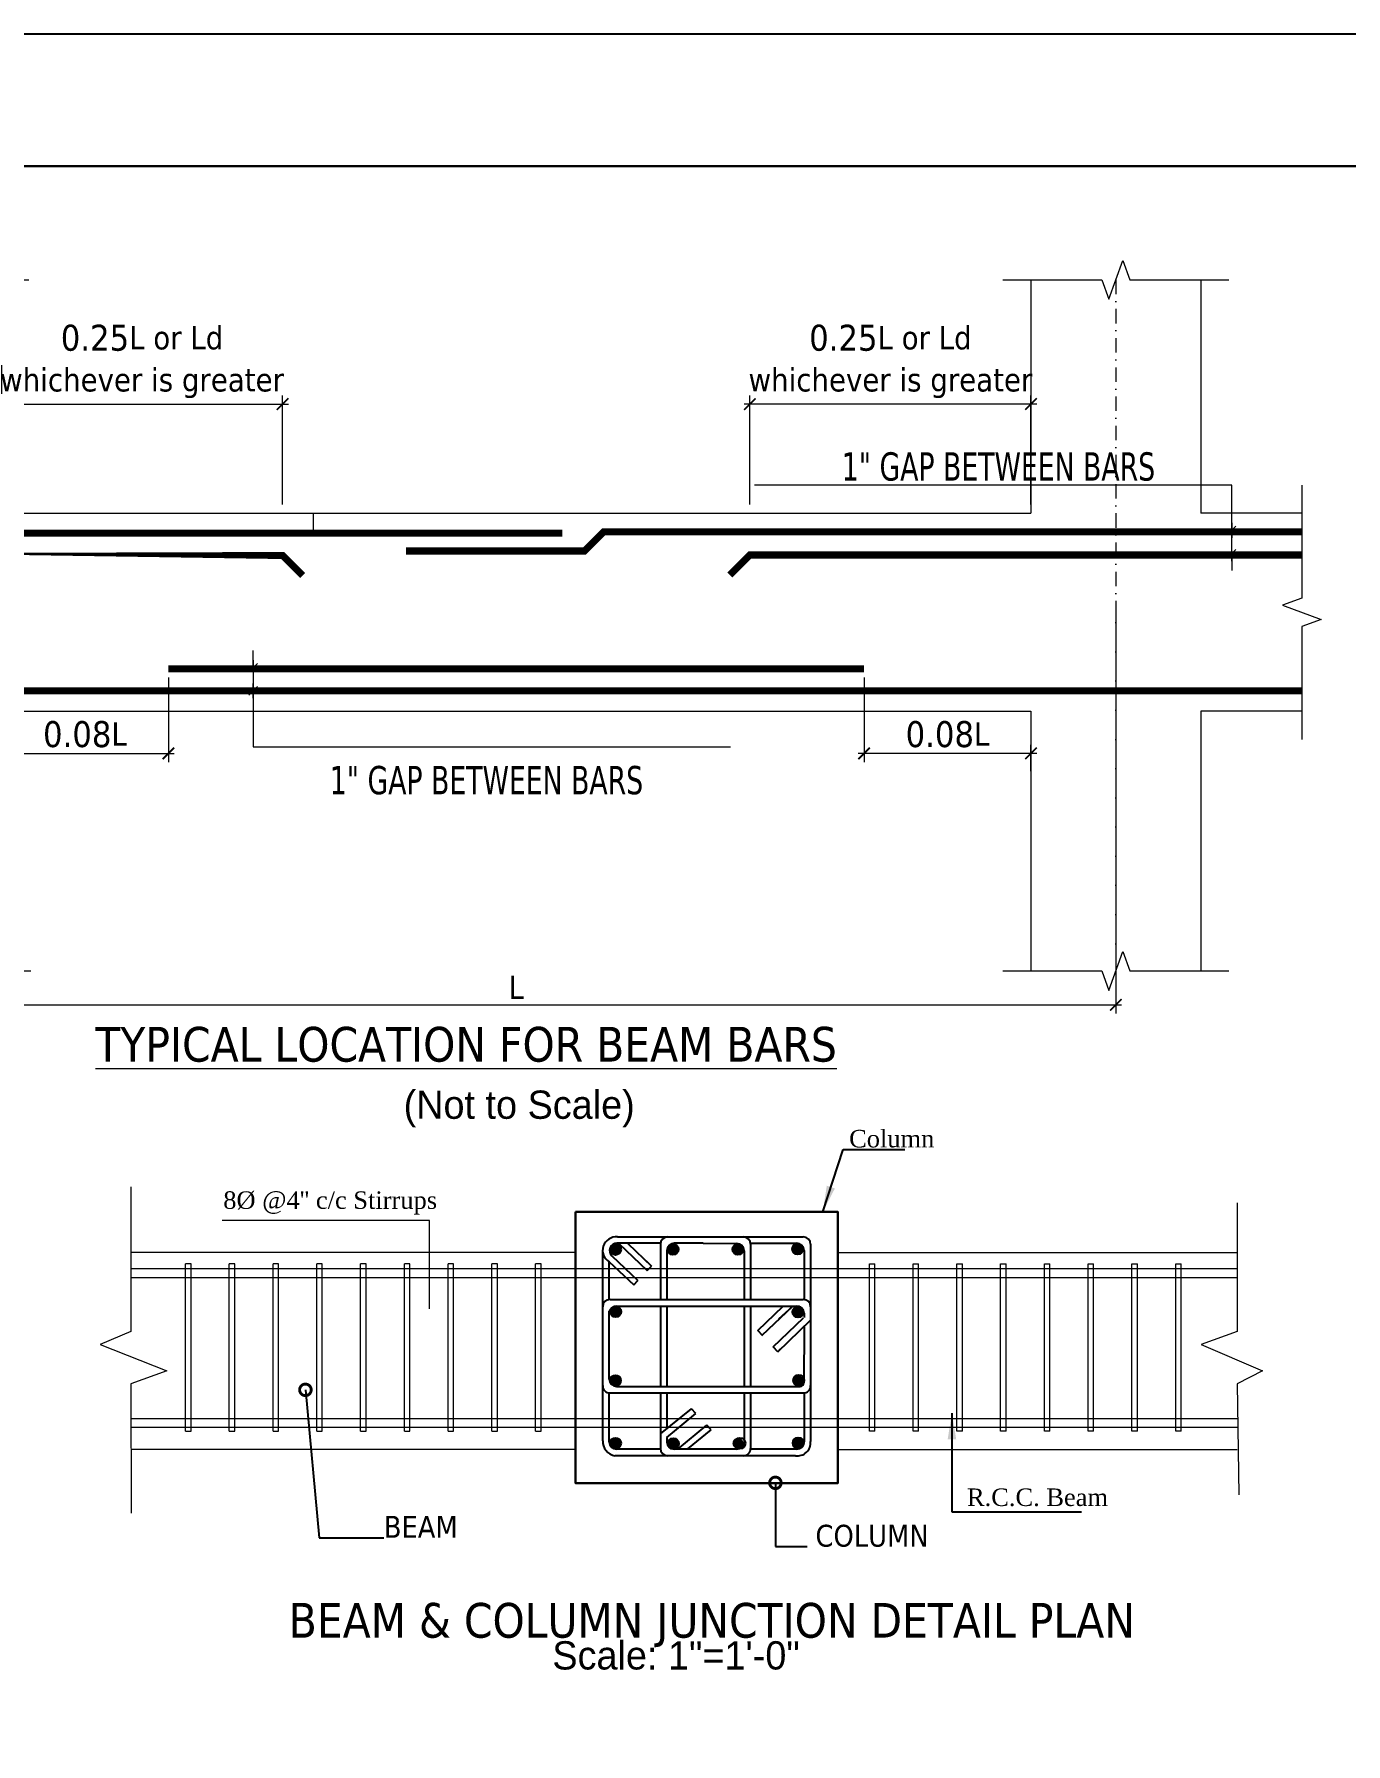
# Model space of a CAD drawing. Header units: inches. Extents: x 130993 to 274375, y -5108 to 103559.
# Drawn here: x 152876 to 153329, y 50892 to 51484 of the extents above; entities that cross this region are included whole.
import ezdxf

# ---------------------------------------------------------------- set-up
doc = ezdxf.new("R2010")
doc.units = ezdxf.units.IN
doc.header["$MEASUREMENT"] = 0
doc.header["$PDMODE"] = 2
doc.header["$PDSIZE"] = -3
doc.linetypes.add('DASHDOTX2', pattern=[2, 1, -0.5, 0, -0.5])
for name, color, linetype, lineweight in [('1', 7, 'Continuous', 25), ('ar', 84, 'Continuous', 9), ('basic', 44, 'Continuous', 5), ('CENTRE', 8, 'DASHDOTX2', 13), ('Column', 14, 'Continuous', 30), ('DIM', 5, 'Continuous', 9), ('DIMENSION', 142, 'Continuous', 20), ('FOUNDATION', 170, 'Continuous', 25), ('HATCH', 9, 'Continuous', 9), ('MS_bar', 7, 'Continuous', 40), ('TEXT', 181, 'Continuous', 13), ('TRENCH', 7, 'Continuous', 20), ('WALL2', 133, 'Continuous', 15)]:
    doc.layers.add(name, color=color, linetype=linetype, lineweight=lineweight)
doc.layers.add('ELEVATION', color=7, linetype='Continuous')
doc.layers.add('STIRRUPS', color=7, linetype='Continuous')
doc.styles.add('Arial', font='arial.ttf', dxfattribs={"width": 0.8, "height": 200})
doc.styles.add('arial12', font='arial.ttf')
doc.styles.add('CENTURY', font='GOTHIC.TTF')
doc.styles.add('DIM', font='dutch.ttf')
doc.styles.add('TAHOMA', font='tahoma.ttf', dxfattribs={"height": 9})
doc.styles.add('tt', font='comic.ttf', dxfattribs={"height": 6})
doc.dimstyles.new('1-4', dxfattribs={"dimscale": 0, "dimtxt": 8, "dimasz": 4, "dimexe": 3, "dimexo": 3, "dimgap": 2, "dimtad": 1, "dimdec": 0, "dimlfac": 0.5, "dimzin": 3, "dimdsep": 46, "dimlunit": 4, "dimtxsty": 'TAHOMA', "dimblk1": 'ARCHTICK', "dimblk2": 'ARCHTICK', "dimsah": 1, "dimcen": 0, "dimdle": 2, "dimclrd": 6, "dimclre": 6, "dimclrt": 7, "dimadec": 0, "dimazin": 0, "dimtfac": 0.3333333333333333, "dimtdec": 0, "dimtmove": 1, "dimatfit": 2, "dimfxl": 1, "dimtolj": 1, "dimtzin": 0, "dimlwd": -1, "dimlwe": -1, "dimarcsym": 0})
doc.dimstyles.new('1.5', dxfattribs={"dimscale": 0.1875, "dimtxt": 8, "dimasz": 8, "dimexe": 4, "dimexo": 4, "dimgap": 2, "dimtad": 1, "dimdec": 1, "dimzin": 3, "dimlunit": 4, "dimtxsty": 'CENTURY', "dimcen": 4, "dimclrd": 5, "dimclre": 5, "dimclrt": 7, "dimadec": 0, "dimazin": 0, "dimtfac": 1, "dimtdec": 1, "dimtix": 1, "dimtmove": 0, "dimatfit": 3, "dimfxl": 1, "dimfrac": 1, "dimlwd": 0, "dimlwe": 0, "dimarcsym": 0})
doc.dimstyles.new('ARROW', dxfattribs={"dimscale": 0, "dimtxt": 36, "dimasz": 8, "dimexe": 6, "dimexo": 12, "dimgap": 2.75, "dimtad": 1, "dimdec": 0, "dimzin": 3, "dimdsep": 46, "dimlunit": 4, "dimtxsty": 'arial12', "dimblk": 'DOTSMALL', "dimcen": 0.09375, "dimse1": 1, "dimse2": 1, "dimsd1": 1, "dimsd2": 1, "dimclrd": 1, "dimclre": 256, "dimclrt": 256, "dimadec": 0, "dimazin": 0, "dimtfac": 0.75, "dimtdec": 0, "dimtix": 1, "dimtmove": 0, "dimatfit": 3, "dimldrblk": 'DOTSMALL', "dimfxl": 1, "dimtolj": 1, "dimtzin": 0, "dimarcsym": 0})
doc.dimstyles.new('SITE', dxfattribs={"dimtxt": 15, "dimasz": 9, "dimexe": 8, "dimexo": 0, "dimgap": 1.5, "dimtad": 1, "dimdec": 4, "dimrnd": 1, "dimzin": 0, "dimdsep": 46, "dimlunit": 4, "dimtxsty": 'DIM', "dimcen": 0.0625, "dimclrd": 256, "dimclre": 256, "dimclrt": 256, "dimadec": 0, "dimazin": 0, "dimtfac": 0.01041666666666667, "dimtdec": 4, "dimtmove": 0, "dimatfit": 3, "dimfxl": 1, "dimfrac": 2, "dimtolj": 1, "dimtzin": 0, "dimarcsym": 0})

# ---------------------------------------------------------------- blocks, each defined once
blk = doc.blocks.new('_ArchTick')
at = {"color": 0, "linetype": 'ByBlock', "const_width": 0.15}
blk.add_lwpolyline([(-0.5, -0.5), (0.5, 0.5)], dxfattribs=at)
blk = doc.blocks.new('*D92')
at = {"layer": 'Defpoints', "color": 0, "ltscale": 0.5}
for p in [(55845.78858626593, 14462.31420780057), (55748.53110929831, 14424.5189515524), (55845.78858626593, 14424.5189515524)]:
    blk.add_point(p, dxfattribs=at)
at = {"layer": 'DIMENSION', "color": 6, "ltscale": 0.5}
for p, q in [((55746.53110929831, 14462.31420780057), (55847.78858626593, 14462.31420780057)), ((55748.53110929831, 14427.5189515524), (55748.53110929831, 14465.31420780057)), ((55845.78858626593, 14427.5189515524), (55845.78858626593, 14465.31420780057))]:
    blk.add_line(p, q, dxfattribs=at)
at = {"layer": 'DIMENSION', "color": 6, "ltscale": 0.5, "xscale": 4, "yscale": 4, "zscale": 4, "rotation": 180}
blk.add_blockref('_ArchTick', (55748.53110929831, 14462.31420780057), dxfattribs=at)
at = {"layer": 'DIMENSION', "color": 6, "ltscale": 0.5, "xscale": 4, "yscale": 4, "zscale": 4}
blk.add_blockref('_ArchTick', (55845.78858626593, 14462.31420780057), dxfattribs=at)
at = {"layer": 'DIMENSION', "color": 7, "ltscale": 0.5, "insert": (55797.15984778212, 14477.07331421258), "char_height": 9, "attachment_point": 5, "style": 'TAHOMA'}
blk.add_mtext('\\A1;0.25{\\H0.9x;L or Ld\\Pwhichever is greater}', dxfattribs=at)
blk = doc.blocks.new('*D93')
at = {"layer": 'Defpoints', "color": 0, "ltscale": 0.5}
for p in [(56134, 14396.94831904293), (55719.18579206385, 14266.18943498496), (56134, 14254.5)]:
    blk.add_point(p, dxfattribs=at)
at = {"layer": 'DIMENSION', "color": 6, "ltscale": 0.5}
for p, q in [((56134, 14393.94831904293), (56134, 14251.5)), ((55719.18579206385, 14263.18943498496), (55719.18579206385, 14251.5)), ((55717.18579206385, 14254.5), (56136, 14254.5))]:
    blk.add_line(p, q, dxfattribs=at)
at = {"layer": 'DIMENSION', "color": 6, "ltscale": 0.5, "xscale": 4, "yscale": 4, "zscale": 4, "rotation": 180}
blk.add_blockref('_ArchTick', (55719.18579206385, 14254.5), dxfattribs=at)
at = {"layer": 'DIMENSION', "color": 6, "ltscale": 0.5, "xscale": 4, "yscale": 4, "zscale": 4}
blk.add_blockref('_ArchTick', (56134, 14254.5), dxfattribs=at)
at = {"layer": 'DIMENSION', "color": 7, "ltscale": 0.5, "insert": (55926.59289603193, 14260.55), "char_height": 9, "attachment_point": 5, "style": 'TAHOMA'}
blk.add_mtext('\\A1;{\\H0.9x;L}', dxfattribs=at)
blk = doc.blocks.new('*D94')
at = {"layer": 'Defpoints', "color": 0, "ltscale": 0.5}
for p in [(56007.39720579792, 14462.31420780057), (56007.39720579792, 14424.5189515524), (56104.65468276554, 14424.5189515524)]:
    blk.add_point(p, dxfattribs=at)
at = {"layer": 'DIMENSION', "color": 6, "ltscale": 0.5}
for p, q in [((56106.65468276554, 14462.31420780057), (56005.39720579792, 14462.31420780057)), ((56007.39720579792, 14427.5189515524), (56007.39720579792, 14465.31420780057)), ((56104.65468276554, 14427.5189515524), (56104.65468276554, 14465.31420780057))]:
    blk.add_line(p, q, dxfattribs=at)
at = {"layer": 'DIMENSION', "color": 6, "ltscale": 0.5, "xscale": 4, "yscale": 4, "zscale": 4, "rotation": 180}
blk.add_blockref('_ArchTick', (56007.39720579792, 14462.31420780057), dxfattribs=at)
at = {"layer": 'DIMENSION', "color": 6, "ltscale": 0.5, "xscale": 4, "yscale": 4, "zscale": 4}
blk.add_blockref('_ArchTick', (56104.65468276554, 14462.31420780057), dxfattribs=at)
at = {"layer": 'DIMENSION', "color": 7, "ltscale": 0.5, "insert": (56056.02594428173, 14477.07331421258), "char_height": 9, "attachment_point": 5, "style": 'TAHOMA'}
blk.add_mtext('\\A1;0.25{\\H0.9x;L or Ld\\Pwhichever is greater}', dxfattribs=at)
blk = doc.blocks.new('*D95')
at = {"layer": 'Defpoints', "color": 0, "ltscale": 0.5}
for p in [(55806.28446548864, 14370.68646949257), (55806.28446548864, 14341.45427106494), (55748.53110929831, 14332.34885774862)]:
    blk.add_point(p, dxfattribs=at)
at = {"layer": 'DIMENSION', "color": 6, "ltscale": 0.5}
for p, q in [((55806.28446548864, 14367.68646949257), (55806.28446548864, 14338.45427106494)), ((55748.53110929831, 14335.34885774862), (55748.53110929831, 14344.45427106494)), ((55746.53110929831, 14341.45427106494), (55808.28446548864, 14341.45427106494))]:
    blk.add_line(p, q, dxfattribs=at)
at = {"layer": 'DIMENSION', "color": 6, "ltscale": 0.5, "xscale": 4, "yscale": 4, "zscale": 4, "rotation": 180}
blk.add_blockref('_ArchTick', (55748.53110929831, 14341.45427106494), dxfattribs=at)
at = {"layer": 'DIMENSION', "color": 6, "ltscale": 0.5, "xscale": 4, "yscale": 4, "zscale": 4}
blk.add_blockref('_ArchTick', (55806.28446548864, 14341.45427106494), dxfattribs=at)
at = {"layer": 'DIMENSION', "color": 7, "ltscale": 0.5, "insert": (55777.40778739347, 14348.04942795443), "char_height": 9, "attachment_point": 5, "style": 'TAHOMA'}
blk.add_mtext('\\A1;0.08{\\H0.9x;L}', dxfattribs=at)
blk = doc.blocks.new('*D96')
at = {"layer": 'Defpoints', "color": 0, "ltscale": 0.5}
for p in [(56046.90132657521, 14370.68646949257), (56046.90132657521, 14341.45427106494), (56104.65468276554, 14332.34885774862)]:
    blk.add_point(p, dxfattribs=at)
at = {"layer": 'DIMENSION', "color": 6, "ltscale": 0.5}
for p, q in [((56046.90132657521, 14367.68646949257), (56046.90132657521, 14338.45427106494)), ((56104.65468276554, 14335.34885774862), (56104.65468276554, 14344.45427106494)), ((56106.65468276554, 14341.45427106494), (56044.90132657521, 14341.45427106494))]:
    blk.add_line(p, q, dxfattribs=at)
at = {"layer": 'DIMENSION', "color": 6, "ltscale": 0.5, "xscale": 4, "yscale": 4, "zscale": 4, "rotation": 180}
blk.add_blockref('_ArchTick', (56046.90132657521, 14341.45427106494), dxfattribs=at)
at = {"layer": 'DIMENSION', "color": 6, "ltscale": 0.5, "xscale": 4, "yscale": 4, "zscale": 4}
blk.add_blockref('_ArchTick', (56104.65468276554, 14341.45427106494), dxfattribs=at)
at = {"layer": 'DIMENSION', "color": 7, "ltscale": 0.5, "insert": (56075.77800467038, 14348.04942795443), "char_height": 9, "attachment_point": 5, "style": 'TAHOMA'}
blk.add_mtext('\\A1;0.08{\\H0.9x;L}', dxfattribs=at)
blk = doc.blocks.new('_DotSmall')
at = {"color": 0, "linetype": 'ByBlock', "const_width": 0.5}
blk.add_lwpolyline([(-0.0625, 0, 1), (0.0625, 0, 1)], format="xyb", close=True, dxfattribs=at)
blk = doc.blocks.new('ab1')
at = {"layer": 'ar', "linetype": 'Continuous'}
for points in [[(55679.73477279613, 14505.32493187892), (55713.97097623633, 14505.32493187892), (55716.41641933921, 14498.60613217311), (55721.30730554495, 14512.04373158459), (55723.75274864782, 14505.32493187892), (55757.98895208802, 14505.32493187892)], [(56094.87291035419, 14505.32493187892), (56129.10911379439, 14505.32493187892), (56131.55455689727, 14498.60613217311), (56136.44544310301, 14512.04373158459), (56138.89088620588, 14505.32493187892), (56173.12708964608, 14505.32493187892)], [(56198.32768363281, 14434.30072396389), (56198.32768363281, 14395.17363431794), (56191.60888392699, 14392.72819121507), (56205.04648333848, 14387.83730500933), (56198.32768363281, 14385.39186190646), (56198.32768363281, 14346.26477226051)], [(55680.43448049651, 14266.18943498496), (55714.67068393672, 14266.18943498496), (55717.11612703959, 14259.47063527929), (55722.00701324533, 14272.90823469063), (55724.4524563482, 14266.18943498496), (55758.68865978841, 14266.18943498496)], [(56094.87291035419, 14266.18943498496), (56129.10911379439, 14266.18943498496), (56131.55455689727, 14259.47063527929), (56136.44544310301, 14272.90823469063), (56138.89088620588, 14266.18943498496), (56173.12708964608, 14266.18943498496)]]:
    blk.add_lwpolyline(points, dxfattribs=at)
at = {"layer": 'basic'}
for p, q in [((55689.84047482939, 14505.32493187892), (55689.84047482939, 14266.18943498496)), ((55748.53110929831, 14505.32493187892), (55748.53110929831, 14424.5189515524)), ((56104.65468276568, 14505.32493187892), (56104.65468276568, 14424.5189515524)), ((56163.3453172346, 14505.32493187892), (56163.3453172346, 14424.5189515524)), ((55748.53110929831, 14424.5189515524), (56104.65468276568, 14424.5189515524)), ((56198.32768363281, 14424.5189515524), (56163.3453172346, 14424.5189515524)), ((55748.53110929831, 14356.046544672), (55748.53110929831, 14266.18943498496)), ((55748.53110929831, 14356.046544672), (56104.65468276568, 14356.046544672)), ((56104.65468276568, 14356.046544672), (56104.65468276568, 14266.18943498496)), ((56163.3453172346, 14356.046544672), (56163.3453172346, 14266.18943498496)), ((56198.32768363281, 14356.046544672), (56163.3453172346, 14356.046544672))]:
    blk.add_line(p, q, dxfattribs=at)
at = {"layer": 'CENTRE', "ltscale": 5}
for p, q in [((55719.18579206385, 14505.32493187892), (55719.18579206385, 14266.18943498496)), ((56134.00000000014, 14505.32493187892), (56134.00000000014, 14266.18943498496))]:
    blk.add_line(p, q, dxfattribs=at)
at = {"layer": 'DIMENSION', "color": 5}
for p, q in [((56174.07836656578, 14434.30903785484), (56008.992033264, 14434.30903785484)), ((56174.07836656578, 14414.60801523126), (56174.07836656578, 14434.30903785484)), ((55856.50421143621, 14418.63891972067), (55856.50421143621, 14424.50798316762)), ((56174.07836656578, 14421.20663497866), (56174.07836656578, 14416.07120446269)), ((56171.51065130779, 14418.63891972067), (56176.64608182376, 14418.63891972067)), ((56172.61110070411, 14417.17165385901), (56175.54563242744, 14420.10618558234)), ((56174.07836656578, 14410.57711074171), (56174.07836656578, 14418.63891972067)), ((56176.64608182376, 14410.57711074171), (56171.51065130779, 14410.57711074171)), ((56175.54563242744, 14412.04437660338), (56172.61110070411, 14409.10984488004)), ((56174.07836656578, 14408.00939548372), (56174.07836656578, 14413.1448259997)), ((56174.07836656578, 14410.57711074171), (56174.07836656578, 14404.70804729476)), ((55835.62685089305, 14371.14740999126), (55835.62685089305, 14377.01647343821)), ((55835.62685089305, 14373.71512524924), (55835.62685089305, 14368.57969473327)), ((55833.05913563506, 14371.14740999126), (55838.19456615104, 14371.14740999126)), ((55834.15958503139, 14369.68014412959), (55837.09411675472, 14372.61467585292)), ((55835.62685089305, 14371.14740999126), (55835.62685089305, 14363.0856010123)), ((55838.19456615104, 14363.0856010123), (55833.05913563506, 14363.0856010123)), ((55837.09411675472, 14364.55286687396), (55834.15958503139, 14361.61833515063)), ((55835.62685089305, 14367.1165055017), (55835.62685089305, 14343.68293233631)), ((55835.62685089305, 14360.51788575431), (55835.62685089305, 14365.65331627028)), ((55835.62685089305, 14343.68293233631), (56000.71318419484, 14343.68293233631))]:
    blk.add_line(p, q, dxfattribs=at)
blk.add_solid([(55741.1947799897, 14354.48286969225), (55741.1947799897, 14352.03742658938), (55748.53110929831, 14353.26014814082)], dxfattribs=at)
at = {"layer": 'MS_bar', "const_width": 2.44544310287165}
for points in [[(55699.62224724088, 14415.64895216445), (55699.62224724088, 14361.87555874546)], [(55705.13161422272, 14348.0825005863), (55705.13161422272, 14418.63891972067)], [(56198.32768363281, 14418.14178715286), (55956.91231003848, 14418.14178715286), (55950.25876317344, 14411.48824028782), (55888.45301976255, 14411.48824028782)], [(55852.70534387002, 14403.00899670655), (55845.78858626579, 14409.92575431079), (55712.66643101243, 14409.9257543105), (55712.66643101258, 14348.01253207375)], [(56000.48044819382, 14403.17397202092), (56007.39720579806, 14410.09072962516), (56198.32768363281, 14410.09072962473)], [(55806.28446548864, 14370.68646949257), (56046.90132657521, 14370.68646949257)], [(55699.62224724088, 14363.0856010123), (55699.62224724088, 14363.0856010123), (55699.62224724102, 14363.0856010123), (56198.32768363281, 14363.0856010123)]]:
    blk.add_lwpolyline(points, dxfattribs=at)
at = {"layer": 'MS_bar'}
blk.add_lwpolyline([(55942.57195009686, 14417.69159810536, 2.44544310287165, 2.44544310287165, 0), (55703.89719695295, 14417.69159810529, 2.44544310287165, 2.44544310287165, 0), (55703.89719695295, 14417.69159810529, 2.44544310287165, 2.44544310287165, 0), (55703.89719695295, 14417.69159810529, 0, 0, 0)], format="xyseb", dxfattribs=at)
at = {"layer": 'TEXT', "lineweight": 9}
for p, q in [((55683.64243446759, 14417.26840071374), (55662.93032343552, 14417.26840071389)), ((55749.01710001696, 14397.98643606064), (55657.4333258102, 14397.98643606068)), ((55749.01710001696, 14386.91895090749), (55749.01710001696, 14401.11795358205)), ((55678.59306946747, 14353.26014814057), (55744.51148747622, 14353.26014814082)), ((55689.84047482939, 14348.0825005863), (55652.80664120257, 14348.0825005863))]:
    blk.add_line(p, q, dxfattribs=at)
at = {"layer": 'TEXT'}
blk.add_solid([(55743.71863996069, 14397.17128835974), (55743.71863996069, 14398.80158376155), (55748.60952616644, 14397.98643606064)], dxfattribs=at)
at = {"layer": 'DIMENSION', "ltscale": 0.5, "insert": (55666.95089513942, 14447.64814184486), "char_height": 12, "attachment_point": 5, "rotation": 90.00000000000001, "style": 'Arial'}
blk.add_mtext('{\\fTahoma|b0|i0|c0|p34;Ldh+12db}', dxfattribs=at)
at = {"layer": 'DIMENSION', "insert": (55645.88794670618, 14335.18454631284), "char_height": 12, "attachment_point": 5, "rotation": 90.00000000000001, "style": 'Arial'}
blk.add_mtext('{\\fTahoma|b0|i0|c0|p34;Ldh+12db}', dxfattribs=at)
at = {"layer": 'FOUNDATION', "color": 6, "insert": (55887.63487621243, 14224.81550953579), "char_height": 9.78177241148525, "width": 113.6448843242446, "attachment_point": 1, "style": 'tt'}
blk.add_mtext('(Not to Scale)', dxfattribs=at)
at = {"layer": 'TEXT', "style": 'TAHOMA'}
blk.add_text('%%UTYPICAL LOCATION FOR BEAM BARS', height=12, dxfattribs=at).set_placement((55781.00904712039, 14234.83782516438))
at = {"layer": 'TEXT', "char_height": 9.781772411486596, "attachment_point": 5, "style": 'Arial'}
for insert in [(56093.40280504728, 14440.64199033004), (55916.30241241155, 14332.12440950023)]:
    blk.add_mtext('{\\fTahoma|b0|i0|c0|p34;1" GAP BETWEEN BARS}', dxfattribs=dict(at, insert=insert))
at = {"layer": 'DIMENSION', "ltscale": 0.5}
dim = blk.add_linear_dim(base=(55845.78858626593, 14462.31420780057), p1=(55748.53110929831, 14424.5189515524), p2=(55845.78858626593, 14424.5189515524), text='0.25{\\H0.9x;L or Ld\\Pwhichever is greater}', dimstyle='1-4', override={"dimscale": 1}, dxfattribs=at)
dim.commit()
dim.dimension.update_dxf_attribs({"geometry": '*D92', "text_midpoint": (55797.15984778212, 14462.31420780057), "dimtype": 128})
dim = blk.add_linear_dim(base=(56007.39720579792, 14462.31420780057), p1=(56104.65468276554, 14424.5189515524), p2=(56007.39720579792, 14424.5189515524), angle=180, text='0.25{\\H0.9x;L or Ld\\Pwhichever is greater}', dimstyle='1-4', override={"dimscale": 1}, dxfattribs=at)
dim.commit()
dim.dimension.update_dxf_attribs({"geometry": '*D94', "text_midpoint": (56056.02594428173, 14462.31420780057), "dimtype": 128})
for base, p1, p2, text, picture, middle in [((56134, 14254.5), (55719.18579206385, 14266.18943498496), (56134, 14396.94831904293), '{\\H0.9x;L}', '*D93', (55926.59289603193, 14260.55)), ((55806.28446548864, 14341.45427106494), (55748.53110929831, 14332.34885774862), (55806.28446548864, 14370.68646949257), '0.08{\\H0.9x;L}', '*D95', (55777.40778739347, 14348.04942795443))]:
    dim = blk.add_linear_dim(base=base, p1=p1, p2=p2, text=text, dimstyle='1-4', override={"dimscale": 1}, dxfattribs=at)
    dim.commit()
    dim.dimension.update_dxf_attribs({"geometry": picture, "text_midpoint": middle})
dim = blk.add_linear_dim(base=(56046.90132657521, 14341.45427106494), p1=(56104.65468276554, 14332.34885774862), p2=(56046.90132657521, 14370.68646949257), angle=180, text='0.08{\\H0.9x;L}', dimstyle='1-4', override={"dimscale": 1}, dxfattribs=at)
dim.commit()
dim.dimension.update_dxf_attribs({"geometry": '*D96', "text_midpoint": (56075.77800467038, 14348.04942795443)})
at = {"layer": 'DIMENSION'}
blk.add_leader([(55678.59306946689, 14417.26840071374), (55678.59306946747, 14353.26014814057)], dimstyle='1.5', override={"dimtxt": 10}, dxfattribs=at)
at = {"layer": 'DIMENSION', "ltscale": 0.5}
blk.add_leader([(55657.4333258102, 14348.0825005863), (55657.43332581024, 14397.98643606068)], dimstyle='1-4', override={"dimscale": 1}, dxfattribs=at)
blk = doc.blocks.new('ap1')
at = {"linetype": 'Continuous', "lineweight": -2}
h = blk.add_hatch(color=256, dxfattribs=at)
h.paths.add_polyline_path([(55271.37859368471, 14269.33805479609), (55272.38726966716, 14268.38934380109, 0.1886805378115909)], flags=17)
h.paths.add_polyline_path([(55272.57072292188, 14267.57479215893, 0.1112170604295043), (55272.38726966716, 14268.38934380104), (55271.37859368471, 14269.33805479609, 0.5310117670544842), (55268.77057516585, 14267.57479215893, 1)])
h = blk.add_hatch(color=256, dxfattribs=at)
h.paths.add_polyline_path([(55291.25815938036, 14269.40160202153), (55292.26683536299, 14268.45289102653, 0.1886805378115909)], flags=17)
h.paths.add_polyline_path([(55292.45028861774, 14267.6383393844, 0.1112170604295043), (55292.26683536299, 14268.45289102644), (55291.25815938036, 14269.40160202153, 0.5310117670544842), (55288.65014086159, 14267.6383393844, 1)])
h = blk.add_hatch(color=256, dxfattribs=at)
h.paths.add_polyline_path([(55313.73490511601, 14269.36874444992), (55314.74358109861, 14268.42003345495, 0.1886805378115909)], flags=17)
h.paths.add_polyline_path([(55314.92703435333, 14267.60548181281, 0.1112170604295043), (55314.74358109861, 14268.42003345495), (55313.73490511601, 14269.36874444992, 0.5310117670544842), (55311.12688659733, 14267.60548181281, 1)])
h = blk.add_hatch(color=256, dxfattribs=at)
h.paths.add_polyline_path([(55334.41761858603, 14269.47950161652), (55335.42629456847, 14268.53079062147, 0.1886805378115909)], flags=17)
h.paths.add_polyline_path([(55335.60974782323, 14267.71623897933, 0.1112170604295043), (55335.42629456847, 14268.53079062138), (55334.41761858603, 14269.47950161652, 0.5310117670544842), (55331.80960006725, 14267.71623897933, 1)])
h = blk.add_hatch(color=256, dxfattribs=at)
h.paths.add_polyline_path([(55271.41230963905, 14247.81242161497), (55272.42098562159, 14246.86371061997, 0.1886805378115909)], flags=17)
h.paths.add_polyline_path([(55272.60443887637, 14246.04915897783, 0.1112170604295043), (55272.42098562159, 14246.86371061997), (55271.41230963905, 14247.81242161497, 0.5310117670544842), (55268.80429112034, 14246.04915897783, 1)])
h = blk.add_hatch(color=256, dxfattribs=at)
h.paths.add_polyline_path([(55334.50744798499, 14247.71543030397), (55335.51612396752, 14246.76671930903, 0.1886805378115909)], flags=17)
h.paths.add_polyline_path([(55335.69957722227, 14245.95216766692, 0.1112170604295043), (55335.51612396752, 14246.76671930888), (55334.50744798499, 14247.71543030397, 0.5310117670544842), (55331.89942946624, 14245.95216766692, 1)])
h = blk.add_hatch(color=256, dxfattribs=at)
h.paths.add_polyline_path([(55271.37196314869, 14224.0147644855), (55272.38063913128, 14223.0660534905, 0.1886805378115909)], flags=17)
h.paths.add_polyline_path([(55272.56409238589, 14222.25150184836, 0.1112170604295043), (55272.38063913128, 14223.06605349035), (55271.37196314869, 14224.0147644855, 0.5310117670544842), (55268.76394462989, 14222.25150184836, 1)])
h = blk.add_hatch(color=256, dxfattribs=at)
h.paths.add_polyline_path([(55334.55009555539, 14223.8405444645), (55335.55877153792, 14222.8918334695, 0.1886805378115909)], flags=17)
h.paths.add_polyline_path([(55335.74222479262, 14222.07728182731, 0.1112170604295043), (55335.55877153792, 14222.89183346941), (55334.55009555539, 14223.8405444645, 0.5310117670544842), (55331.94207703658, 14222.07728182731, 1)])
h = blk.add_hatch(color=256, dxfattribs=at)
h.paths.add_polyline_path([(55271.37911915912, 14202.3420430455), (55272.38779514174, 14201.39333205035, 0.1886805378115909)], flags=17)
h.paths.add_polyline_path([(55272.57124839643, 14200.5787804083, 0.1112170604295043), (55272.38779514174, 14201.39333205035), (55271.37911915912, 14202.3420430455, 0.5310117670544842), (55268.77110064043, 14200.5787804083, 1)])
h = blk.add_hatch(color=256, dxfattribs=at)
h.paths.add_polyline_path([(55291.41456167818, 14202.16601654866), (55292.42323766065, 14201.21730555361, 0.1886805378115909)], flags=17)
h.paths.add_polyline_path([(55292.6066909154, 14200.40275391156, 0.1112170604295043), (55292.42323766077, 14201.21730555361), (55291.41456167818, 14202.16601654866, 0.5310117670544842), (55288.80654315934, 14200.40275391156, 1)])
h = blk.add_hatch(color=256, dxfattribs=at)
h.paths.add_polyline_path([(55313.72860620166, 14202.29425839465), (55314.7372821842, 14201.34554739962, 0.1886805378115909)], flags=17)
h.paths.add_polyline_path([(55314.92073543901, 14200.53099575752, 0.1112170604295043), (55314.7372821842, 14201.34554739962), (55313.72860620166, 14202.29425839465, 0.5310117670544842), (55311.12058768289, 14200.53099575752, 1)])
h = blk.add_hatch(color=256, dxfattribs=at)
h.paths.add_polyline_path([(55334.57607246253, 14202.39330700819), (55335.58474844504, 14201.44459601311, 0.1886805378115909)], flags=17)
h.paths.add_polyline_path([(55335.76820169976, 14200.630044371, 0.1112170604295043), (55335.58474844506, 14201.44459601311), (55334.57607246253, 14202.39330700819, 0.5310117670544842), (55331.96805394372, 14200.630044371, 1)])
at = {"layer": '1', "lineweight": -2}
for centre in [(55270.67064904388, 14267.57479215893), (55290.55021473956, 14267.6383393844), (55313.02696047527, 14267.60548181281), (55333.70967394522, 14267.71623897933), (55270.70436499834, 14246.04915897783), (55333.7995033443, 14245.95216766692), (55270.66401850795, 14222.25150184836), (55334.06921938549, 14222.3043502981), (55270.67117451843, 14200.5787804083), (55290.70661703737, 14200.40275391156), (55313.70186697324, 14200.53099575752), (55333.8681278217, 14200.630044371)]:
    blk.add_circle(centre, 1.900073878029429, dxfattribs=at)
at = {"layer": 'Column'}
blk.add_lwpolyline([(55256.7907567768, 14280.60317012428), (55347.61814510038, 14280.60317012428), (55347.61814510038, 14186.75469088426), (55256.7907567768, 14186.75469088426)], close=True, dxfattribs=at)
at = {"layer": 'DIM'}
for p, q in [((55121.939620425124, 14204.75087767894), (55121.939620425124, 14262.60698332948)), ((55123.83185768187, 14262.60698332948), (55121.93962042512, 14262.60698332948)), ((55123.83185768187, 14204.75087767894), (55123.83185768187, 14262.60698332948)), ((55137.07751847907, 14204.75087767894), (55137.07751847907, 14262.60698332948)), ((55138.96975573582, 14262.60698332948), (55137.07751847907, 14262.60698332948)), ((55138.969755735816, 14204.75087767894), (55138.969755735816, 14262.60698332948)), ((55152.215416533014, 14204.75087767894), (55152.215416533014, 14262.60698332948)), ((55154.10765378976, 14262.60698332948), (55152.21541653301, 14262.60698332948)), ((55154.10765378976, 14204.75087767894), (55154.10765378976, 14262.60698332948)), ((55167.35331458696, 14204.75087767894), (55167.35331458696, 14262.60698332948)), ((55169.24555184371, 14262.60698332948), (55167.35331458696, 14262.60698332948)), ((55169.245551843705, 14204.75087767894), (55169.245551843705, 14262.60698332948)), ((55182.491212640874, 14204.75087767894), (55182.491212640874, 14262.60698332948)), ((55184.38344989762, 14262.60698332948), (55182.4912126409, 14262.60698332948)), ((55184.38344989762, 14204.75087767894), (55184.38344989762, 14262.60698332948)), ((55197.62911069485, 14204.75087767894), (55197.62911069485, 14262.60698332948)), ((55199.5213479516, 14262.60698332948), (55197.62911069482, 14262.60698332948)), ((55199.521347951595, 14204.75087767894), (55199.521347951595, 14262.60698332948)), ((55212.767008748706, 14204.75087767894), (55212.767008748706, 14262.60698332948)), ((55214.65924600545, 14262.60698332948), (55212.76700874876, 14262.60698332948)), ((55214.65924600545, 14204.75087767894), (55214.65924600545, 14262.60698332948)), ((55227.90490680264, 14204.75087767894), (55227.90490680264, 14262.60698332948)), ((55229.79714405946, 14262.60698332948), (55227.90490680262, 14262.60698332948)), ((55229.79714405939, 14204.75087767894), (55229.79714405939, 14262.60698332948)), ((55243.042804856654, 14204.75087767894), (55243.042804856654, 14262.60698332948)), ((55244.93504211334, 14262.60698332948), (55243.04280485657, 14262.60698332948)), ((55244.9350421134, 14204.75087767894), (55244.9350421134, 14262.60698332948)), ((55358.46927751798, 14204.75087767894), (55358.46927751798, 14262.60698332948)), ((55358.46927751788, 14262.60698332948), (55360.36151477463, 14262.60698332948)), ((55360.361514774726, 14204.75087767894), (55360.361514774726, 14262.60698332948)), ((55373.60717557183, 14204.75087767894), (55373.60717557183, 14262.60698332948)), ((55373.60717557189, 14262.60698332948), (55375.49941282861, 14262.60698332948)), ((55375.499412828576, 14204.75087767894), (55375.499412828576, 14262.60698332948)), ((55388.7450736258, 14204.75087767894), (55388.7450736258, 14262.60698332948)), ((55388.74507362577, 14262.60698332948), (55390.63731088261, 14262.60698332948)), ((55390.63731088255, 14204.75087767894), (55390.63731088255, 14262.60698332948)), ((55403.882971679806, 14204.75087767894), (55403.882971679806, 14262.60698332948)), ((55403.88297167978, 14262.60698332948), (55405.77520893655, 14262.60698332948)), ((55405.77520893655, 14204.75087767894), (55405.77520893655, 14262.60698332948)), ((55419.02086973373, 14204.75087767894), (55419.02086973373, 14262.60698332948)), ((55419.02086973372, 14262.60698332948), (55420.91310699044, 14262.60698332948)), ((55420.913106990476, 14204.75087767894), (55420.913106990476, 14262.60698332948)), ((55434.15876778767, 14204.75087767894), (55434.15876778767, 14262.60698332948)), ((55434.15876778767, 14262.60698332948), (55436.05100504441, 14262.60698332948)), ((55436.05100504441, 14204.75087767894), (55436.05100504441, 14262.60698332948)), ((55449.29666584162, 14204.75087767894), (55449.29666584162, 14262.60698332948)), ((55449.29666584161, 14262.60698332948), (55451.1889030983, 14262.60698332948)), ((55451.188903098366, 14204.75087767894), (55451.188903098366, 14262.60698332948)), ((55464.43456389547, 14204.75087767894), (55464.43456389547, 14262.60698332948)), ((55464.43456389547, 14262.60698332948), (55466.32680115219, 14262.60698332948)), ((55466.326801152216, 14204.75087767894), (55466.326801152216, 14262.60698332948)), ((55121.93962042512, 14204.75087767894), (55123.83185768187, 14204.75087767894)), ((55137.07751847907, 14204.75087767894), (55138.96975573582, 14204.75087767894)), ((55152.21541653301, 14204.75087767894), (55154.10765378976, 14204.75087767894)), ((55167.35331458696, 14204.75087767894), (55169.24555184371, 14204.75087767894)), ((55182.4912126409, 14204.75087767894), (55184.38344989762, 14204.75087767894)), ((55197.62911069482, 14204.75087767894), (55199.5213479516, 14204.75087767894)), ((55212.76700874876, 14204.75087767894), (55214.65924600545, 14204.75087767894)), ((55227.90490680262, 14204.75087767894), (55229.79714405946, 14204.75087767894)), ((55243.04280485657, 14204.75087767894), (55244.93504211334, 14204.75087767894)), ((55360.36151477463, 14204.75087767894), (55358.46927751788, 14204.75087767894)), ((55375.49941282861, 14204.75087767894), (55373.60717557189, 14204.75087767894)), ((55390.63731088261, 14204.75087767894), (55388.74507362577, 14204.75087767894)), ((55405.77520893655, 14204.75087767894), (55403.88297167978, 14204.75087767894)), ((55420.91310699044, 14204.75087767894), (55419.02086973372, 14204.75087767894)), ((55436.05100504441, 14204.75087767894), (55434.15876778767, 14204.75087767894)), ((55451.1889030983, 14204.75087767894), (55449.29666584161, 14204.75087767894)), ((55466.32680115219, 14204.75087767894), (55464.43456389547, 14204.75087767894))]:
    blk.add_line(p, q, dxfattribs=at)
at = {"layer": 'DIM', "linetype": 'Continuous'}
for points in [[(55103.04594683314, 14289.22364609519), (55103.04594683314, 14239.2430026759), (55092.46087416557, 14234.70163325971), (55115.5232567576, 14225.61889442734), (55103.04594683314, 14221.07752501111), (55103.1358342959, 14176.39169604971)], [(55485.746415988, 14283.67550754299), (55485.746415988, 14239.2430026759), (55473.26910606354, 14234.70163325971), (55494.43925139889, 14225.61889442734), (55485.746415988, 14221.07752501111), (55486.23131664314, 14182.64910337404)]]:
    blk.add_lwpolyline(points, dxfattribs=at)
at = {"layer": 'HATCH'}
for p, q in [((55485.746415988, 14260.88149603267), (55103.04594683314, 14260.88149603267)), ((55485.746415988, 14257.79105672685), (55103.04594683314, 14257.79105672685)), ((55485.746415988, 14209.01315832356), (55103.07021482453, 14209.01315832356)), ((55485.746415988, 14206.00661558713), (55103.07626261427, 14206.00661558713))]:
    blk.add_line(p, q, dxfattribs=at)
at = {"layer": 'STIRRUPS', "ltscale": 0.1}
for p, q in [((55266.25201709893, 14201.42920006785), (55266.25201734195, 14266.78811767109)), ((55286.21875564185, 14269.71611187362), (55271.16430004848, 14269.71611187362)), ((55271.35527418692, 14271.90735436161), (55335.63459485145, 14271.90735436161)), ((55271.78273480431, 14269.63665182553), (55281.67141111409, 14260.33584948262)), ((55274.89634548542, 14269.63665182553), (55283.12062489935, 14261.87056582115)), ((55286.19684824445, 14269.3843515432), (55286.19684824445, 14250.29534737748)), ((55286.19684824457, 14267.19310905519), (55286.19684824457, 14265.73568219676)), ((55288.46755078102, 14267.19310905519), (55288.46755078102, 14250.29534737748)), ((55300.96763806608, 14269.71611187362), (55290.99055359945, 14269.71611187362)), ((55300.96763806608, 14269.71611187362), (55312.63283138302, 14269.65680554381)), ((55315.14300731554, 14267.13383533136), (55315.14300731554, 14252.10768012553)), ((55315.14300731554, 14267.13383533136), (55315.14300731554, 14250.29534737742)), ((55317.41370985207, 14269.71787800599), (55333.36417315846, 14269.71610251709)), ((55317.41370985207, 14269.65045723033), (55317.41370985207, 14250.29534737742)), ((55317.41370985207, 14269.3843515432), (55317.41370985207, 14250.29534737742)), ((55335.88689513451, 14267.19309971429), (55335.88689513451, 14250.28270067533)), ((55338.15759766988, 14269.3843515529), (55338.15759793051, 14201.15501842027)), ((55268.52271988081, 14263.27567911252), (55276.95675930248, 14255.3430366512)), ((55268.52271988081, 14250.28270067443), (55268.52271988081, 14263.27567911252)), ((55269.43209890679, 14265.35870930983), (55278.40644111873, 14256.88434822007)), ((55281.2981720133, 14263.60492479201), (55283.05070876541, 14261.95002586915)), ((55281.67141111409, 14260.33584948262), (55283.12062489935, 14261.87056582115)), ((55286.19684824445, 14265.74912129869), (55286.19684824445, 14250.29534737748)), ((55288.46755078102, 14263.59148569015), (55288.46755078102, 14250.29534737748)), ((55276.95675930248, 14255.3430366512), (55278.4094859099, 14256.88147306494)), ((55268.77502008971, 14250.29534737748), (55335.63459493408, 14250.29534737742)), ((55268.52271988081, 14222.75344364027), (55268.52271988081, 14246.41139507788)), ((55271.04572269927, 14248.02464484091), (55286.19684824445, 14248.02464484091)), ((55281.21929228095, 14248.02464484091), (55324.71658471219, 14248.02464484091)), ((55286.19684824445, 14248.02464484091), (55286.19684824445, 14220.23044082184)), ((55286.19684824445, 14248.02464484091), (55286.19684824445, 14220.23044082184)), ((55288.46755078102, 14248.02464484091), (55288.46755078102, 14220.23044082184)), ((55288.46755078102, 14248.02464484091), (55288.46755078102, 14220.23044082184)), ((55315.14300731554, 14248.02464484091), (55315.14300731554, 14220.23044082184)), ((55317.41370985207, 14248.02464484091), (55317.41370985207, 14247.78095229255)), ((55317.41370985207, 14248.02464484091), (55317.41370985207, 14220.23044082184)), ((55319.87120147563, 14239.57542630049), (55328.66749989895, 14248.02464484091)), ((55321.42494818354, 14237.92089225345), (55331.96009424386, 14248.02464484091)), ((55324.71658471219, 14248.02464484091), (55333.36389231622, 14248.02464484091)), ((55325.21780343975, 14233.88200475351), (55335.74139238843, 14243.95329445786)), ((55325.21780343975, 14233.88200475351), (55335.74139238861, 14243.95329445786)), ((55326.77222533211, 14232.22675172451), (55338.15759777008, 14243.15632384299)), ((55327.20824697932, 14243.54845201544), (55331.96009424368, 14248.02464484091)), ((55335.88689513451, 14245.50164202257), (55335.88689513451, 14244.09254355958)), ((55321.61798094409, 14237.71533798074), (55319.87120147563, 14239.57542630049)), ((55335.88689513451, 14240.97652618162), (55335.8166122434, 14221.49194223101)), ((55326.77222533211, 14232.22675172451), (55325.21780343975, 14233.88200475351)), ((55326.77222533211, 14232.22675172451), (55327.79358860133, 14233.18589778747)), ((55271.04572269927, 14220.23044082184), (55329.09974056705, 14220.23044082184)), ((55324.79180456723, 14220.23044082184), (55334.55511083426, 14220.23044082184)), ((55268.52271988081, 14201.00965495363), (55268.52271988081, 14217.97238497808)), ((55268.77501998817, 14217.95973828525), (55331.51396694784, 14217.9597382853)), ((55286.19684824445, 14217.95973828525), (55286.19684824445, 14201.62364128651)), ((55286.19684824445, 14217.95973828525), (55286.19684824445, 14198.73895241666)), ((55288.46755078102, 14217.95973828525), (55288.46755078102, 14205.66277891409)), ((55288.46755078102, 14217.95973828525), (55288.46755078102, 14205.66277891409)), ((55315.14300731554, 14217.9597382853), (55315.14300731554, 14201.00965495363)), ((55317.41370985207, 14217.9597382853), (55317.41370985207, 14198.73895248796)), ((55324.79180456723, 14217.9597382853), (55335.63459503827, 14217.95973828525)), ((55335.81661245749, 14217.96631250731), (55335.8166122434, 14217.95973828525)), ((55335.88689513451, 14217.97238497695), (55335.88689513451, 14201.00965495363)), ((55286.19684824445, 14203.82743968389), (55296.940260408, 14212.51101029352)), ((55288.46755078102, 14202.54779291537), (55298.46850778382, 14210.85274819598)), ((55298.46850778382, 14210.85274819598), (55296.91756240457, 14212.51126596331)), ((55288.46755078102, 14202.54779291537), (55288.46755078102, 14201.00965495363)), ((55288.46755078102, 14202.54779291537), (55288.46755078102, 14201.00965495363)), ((55292.20297600496, 14198.48665213523), (55302.26416436861, 14206.81784441627)), ((55295.63692954885, 14198.56611218335), (55303.81510974794, 14205.15932664886)), ((55303.81510974794, 14205.15932664886), (55302.26416436861, 14206.81784441627)), ((55332.89047682872, 14196.2159495984), (55270.47996070374, 14196.21594984538)), ((55286.2094949548, 14198.48665213523), (55271.04572269927, 14198.48665213523)), ((55312.62000449713, 14198.48665213523), (55290.99055359945, 14198.48665213523)), ((55333.36389231622, 14198.48665213523), (55317.40106313465, 14198.48665213523))]:
    blk.add_line(p, q, dxfattribs=at)
for centre, radius, start, end in [((55270.87273868597, 14267.28510182831), 4.647371191464462, 84.04025098652617, 239.6244103202289), ((55271.16430004848, 14267.19310905519), 2.523002818384616, 90, 226.6413237549386), ((55288.71985106282, 14269.3843515432), 2.523002818384616, 90, 180), ((55290.99055359945, 14267.19310905519), 2.523002818384616, 90, 180), ((55312.62000449713, 14267.13383533136), 2.523002818384616, 0, 89.70870837093035), ((55314.89070703373, 14269.3843515432), 2.523002818384616, 0, 90), ((55333.36389231622, 14267.19309971429), 2.523002818384616, 0, 89.993622227473), ((55335.63459485145, 14269.3843515432), 2.523002818384616, 2.134434115628985e-07, 90), ((55268.77502008971, 14247.77234455908), 2.523002818384616, 90, 179.9999997865566), ((55335.63459493408, 14247.77234455902), 2.523002818384616, 2.134434115628985e-07, 90), ((55271.04572269927, 14245.50164202257), 2.523002818384616, 90, 180), ((55333.36389231622, 14245.50164202257), 2.523002818384616, 0, 90), ((55268.77501998817, 14220.48274110365), 2.523002818384616, 179.9999997865566, 270), ((55271.04572269927, 14222.75344364027), 2.523002818384616, 180, 270), ((55334.55511083426, 14221.49194223101), 1.261501409192308, 270, 0), ((55335.63459503827, 14220.48274110365), 2.523002818384616, 270, 2.134434115628985e-07), ((55271.42299207598, 14201.3018031675), 5.172544072666684, 178.5885813740857, 259.4953801523935), ((55271.04572269927, 14201.00965495363), 2.523002818384616, 180, 270), ((55271.04572269927, 14201.00965495363), 2.523002818384616, 180, 270), ((55288.71985106282, 14198.73895241666), 2.523002818384616, 180, 270), ((55290.99055359945, 14201.00965495363), 2.523002818384616, 180, 270), ((55312.62000449713, 14201.00965495363), 2.523002818384616, 270, 0), ((55314.8907070337, 14198.73895248796), 2.523002818384616, 269.9999997865566, 0), ((55333.52230549477, 14200.82017065395), 4.647371191464462, 262.1861894253942, 4.131841493889512), ((55333.36389231622, 14201.00965495363), 2.523002818384616, 270, 0)]:
    blk.add_arc(centre, radius, start, end, dxfattribs=at)
at = {"layer": 'TEXT'}
for p, q in [((55206.37014039884, 14277.64457916622), (55134.66271015328, 14277.64457916622)), ((55206.37014039884, 14247.04834663146), (55206.37014039884, 14277.64457916622))]:
    blk.add_line(p, q, dxfattribs=at)
at = {"layer": 'TRENCH'}
for p, q in [((55256.7907567768, 14266.55820780291), (55103.04594683314, 14266.55820780291)), ((55347.61814510038, 14266.55820780291), (55485.746415988, 14266.55820780291)), ((55256.7907567768, 14198.43766656017), (55103.09148788008, 14198.43766656017)), ((55347.61814510038, 14198.43766656017), (55485.746415988, 14198.43766656017))]:
    blk.add_line(p, q, dxfattribs=at)
at = {"layer": 'TEXT', "style": 'DIM'}
for s, p in [('Column', (55351.47920155572, 14302.89575769126)), ("8%%C @4'' c/c Stirrups", (55134.99061703646, 14281.64267921005)), (' R.C.C. Beam', (55389.96825190126, 14178.84076902008))]:
    blk.add_text(s, height=6.05515922157655, dxfattribs=at).set_placement(p)
at = {"layer": 'TEXT', "char_height": 7.56894902697069, "attachment_point": 1, "style": 'TAHOMA'}
for s, insert in [('\\A1;BEAM', (55190.50576286587, 14175.41022986461)), ('COLUMN', (55339.83102129724, 14172.33788421601))]:
    blk.add_mtext(s, dxfattribs=dict(at, insert=insert))
at = {"layer": 'DIM'}
for points in [[(55163.40535796333, 14219.02378201647), (55168.13595110517, 14167.84128083765), (55190.50576286587, 14167.84128083765)], [(55325.97627719188, 14186.84548857813), (55325.97627719188, 14164.76893518902), (55336.99266541212, 14164.76893518902)]]:
    blk.add_leader(points, dimstyle='ARROW', override={"dimscale": 1, "dimgap": 0.03125, "dimtad": 0}, dxfattribs=at)
at = {"layer": 'WALL2'}
for points in [[(55342.3649999521, 14280.60317012428), (55349.39032293965, 14302.18789709574), (55370.76352295345, 14302.18789709574)], [(55387.04033405324, 14210.91342143382), (55387.04033405324, 14176.84135745515), (55431.85370386114, 14176.84135745515)]]:
    blk.add_leader(points, dimstyle='SITE', override={"dimgap": 1.5, "dimtad": 0}, dxfattribs=at)

msp = doc.modelspace()

# ---------------------------------------------------------------- linework, layer by layer
at = {"layer": 'Defpoints', "color": 240, "true_color": 0xed1f24}
msp.add_lwpolyline([(150982.7864174241, 51437.94250307605), (153687.3767086318, 51437.94250307605), (153687.3767086318, 49284.27079578489), (150982.7864174241, 49284.27079578489)], close=True, dxfattribs=at)
at = {"layer": 'ELEVATION'}
for points in [[(150937.1661330698, 49238.65051143058), (154115.8719631726, 49238.65051143058), (154115.8719631726, 51483.56278743129), (150937.1661330698, 51483.56278743129)], [(150982.7864174241, 49284.27079578489), (154070.2516788145, 49284.27079578489), (154070.2516788145, 51437.94250307605), (150982.7864174241, 51437.94250307605)]]:
    msp.add_lwpolyline(points, close=True, dxfattribs=at)
at = {"layer": 'ELEVATION', "color": 240, "true_color": 0xed1f24}
msp.add_lwpolyline([(150982.7864174241, 51437.94250307605), (153687.3767086318, 51437.94250307605), (153687.3767086318, 49284.27079578489), (150982.7864174241, 49284.27079578489)], close=True, dxfattribs=at)

# ---------------------------------------------------------------- block references
at = {"layer": 'ELEVATION'}
for name, p in [('ab1', (97115.71595471373, 36893.2747372485)), ('ap1', (97805.98367124594, 36795.51561108272))]:
    msp.add_blockref(name, p, dxfattribs=at)

# ---------------------------------------------------------------- texts
at = {"layer": 'FOUNDATION', "color": 6, "insert": (153054.8050353927, 50927.56715339795), "char_height": 9.78177241148525, "width": 113.6448843242446, "attachment_point": 1, "style": 'tt'}
msp.add_mtext('Scale: 1"=1\'-0"', dxfattribs=at)
at = {"layer": 'TEXT', "style": 'TAHOMA'}
msp.add_text('BEAM & COLUMN JUNCTION DETAIL PLAN', height=12, dxfattribs=at).set_placement((152963.6309632798, 50928.80719565313))

doc.saveas('drawing.dxf')
